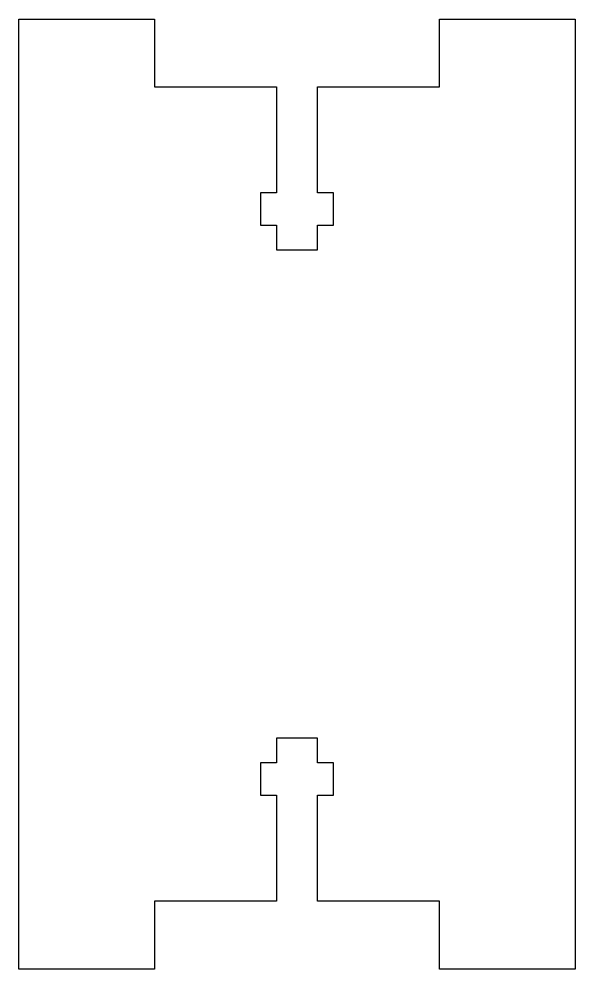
# Model space of a CAD drawing. Header units: millimetres. Extents: x -71 to -30, y 2 to 72.
import ezdxf

# ---------------------------------------------------------------- set-up
doc = ezdxf.new("R2010")
doc.units = ezdxf.units.MM
doc.layers.get('0').update_dxf_attribs({"linetype": 'CONTINUOUS'})

msp = doc.modelspace()

# ---------------------------------------------------------------- linework, layer by layer
msp.add_lwpolyline([(-61, 67), (-52.002, 67), (-52.002, 59.2), (-53.202, 59.2), (-53.202, 56.8), (-52.002, 56.8), (-52.002, 55), (-49.002, 55), (-49.002, 56.8), (-47.802, 56.8), (-47.802, 59.2), (-49.002, 59.2), (-49.002, 67), (-40.004, 67), (-40.004, 72), (-30.004, 72), (-30.004, 2), (-40.004, 2), (-40.004, 7), (-49.002, 7), (-49.002, 14.8), (-47.802, 14.8), (-47.802, 17.2), (-49.002, 17.2), (-49.002, 19), (-52.002, 19), (-52.002, 17.2), (-53.202, 17.2), (-53.202, 14.8), (-52.002, 14.8), (-52.002, 7), (-61, 7), (-61, 2), (-71, 2), (-71, 72), (-61, 72)], close=True)

doc.saveas('drawing.dxf')
